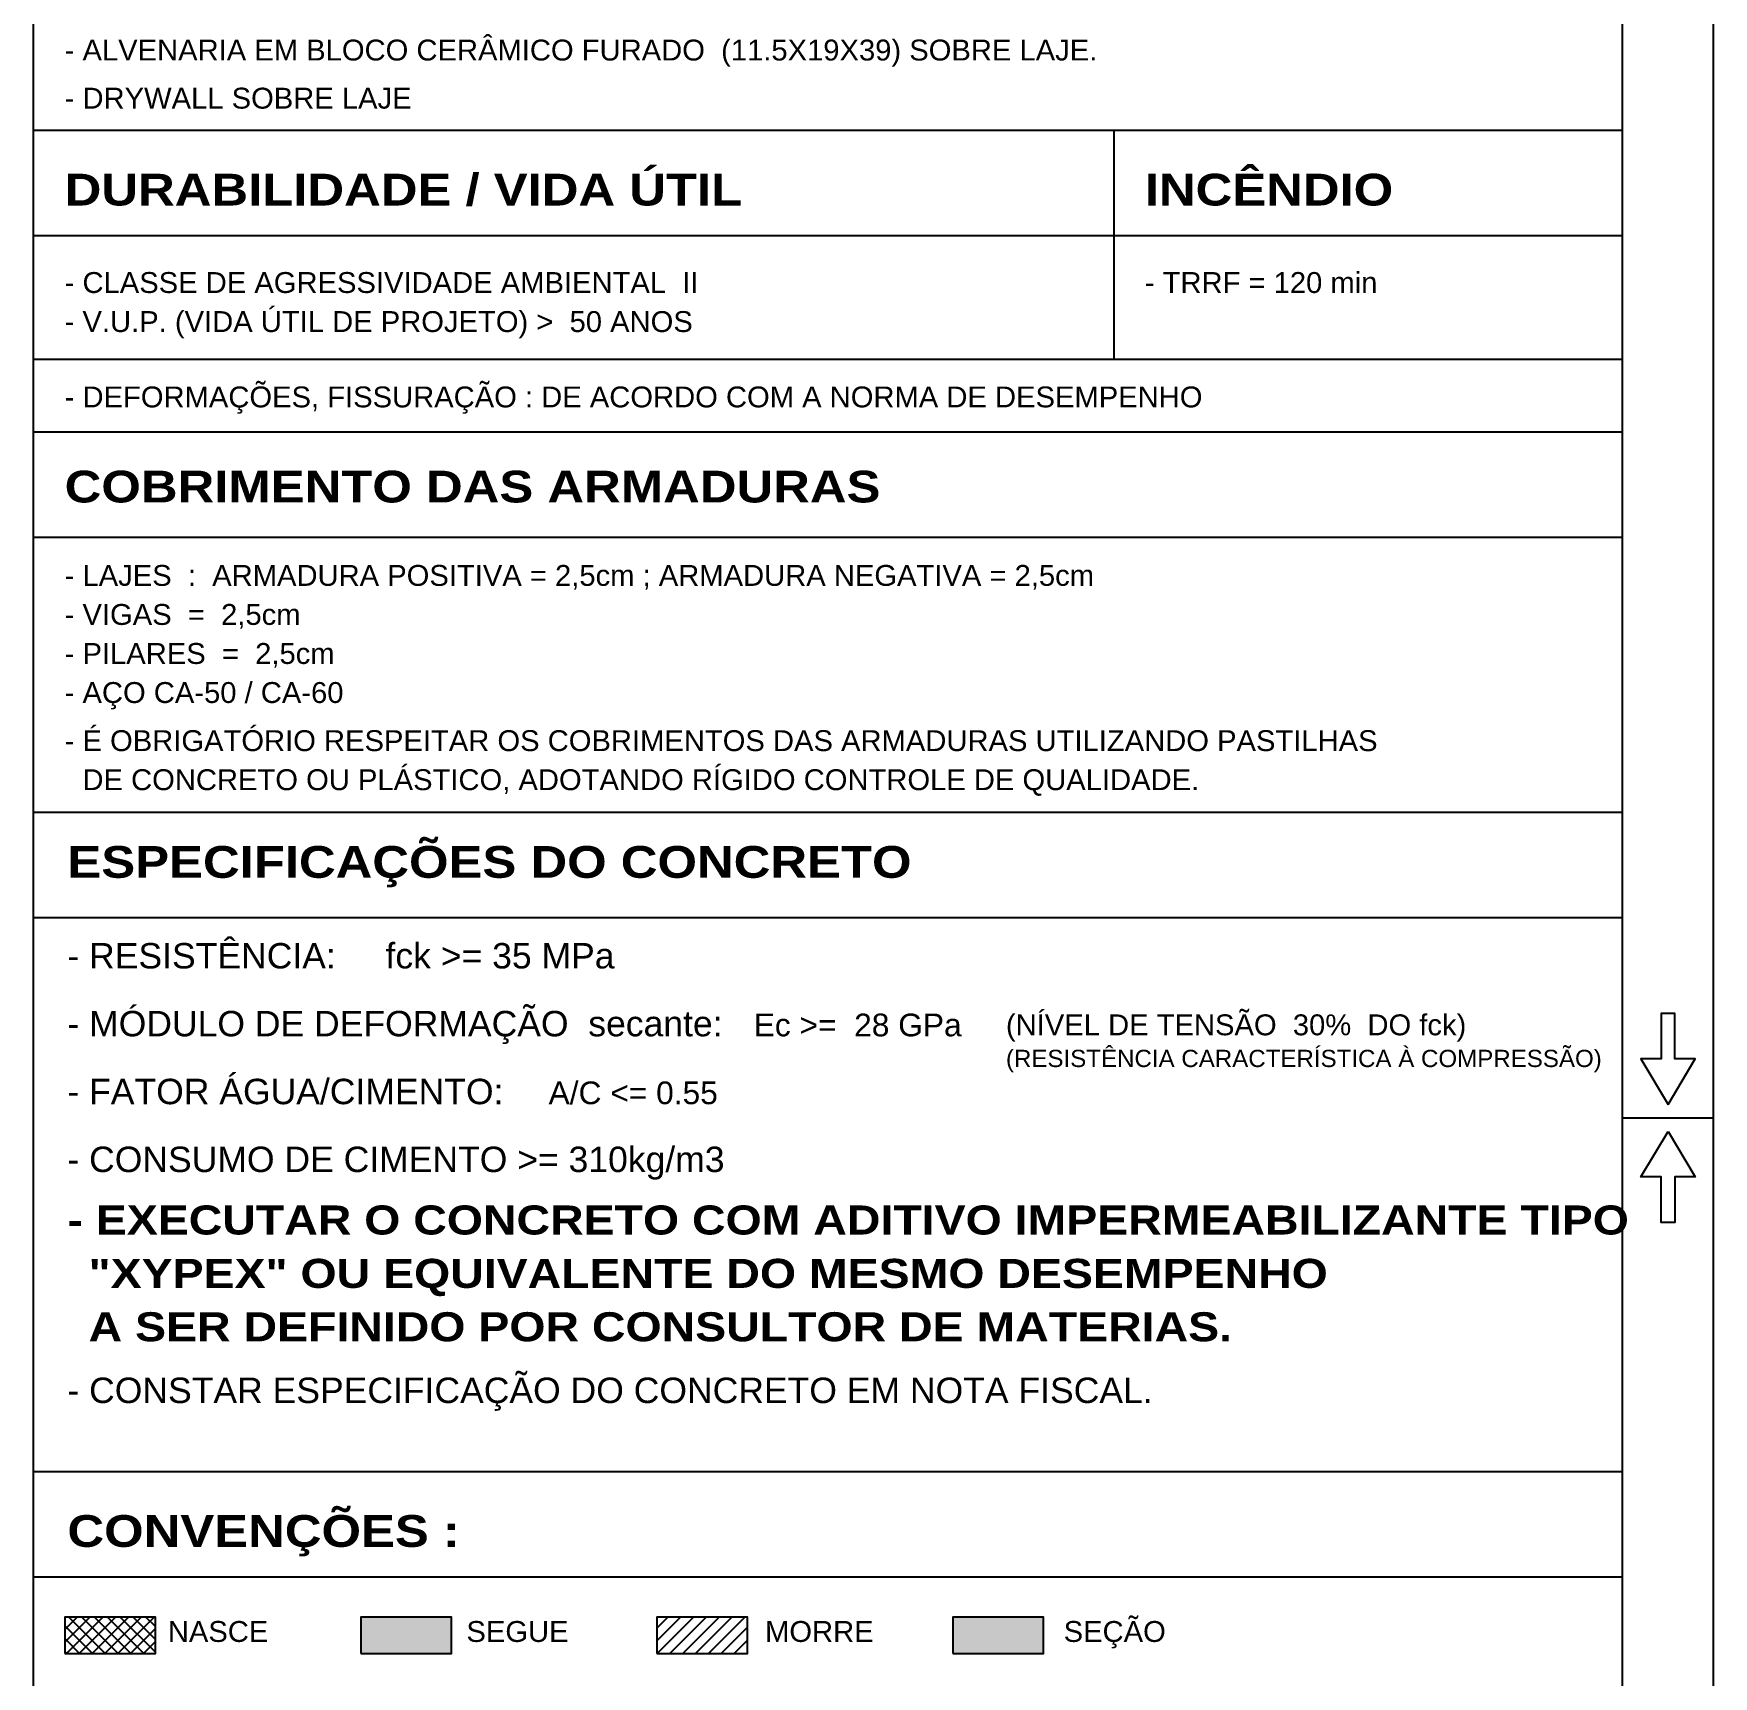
# Model space of a CAD drawing. Extents: x 0 to 5945, y 0 to 4205.
# Drawn here: x 5020 to 5945, y 1179 to 2083 of the extents above; entities that cross this region are included whole.
import ezdxf

# ---------------------------------------------------------------- set-up
doc = ezdxf.new("R2010")
doc.units = 0
doc.header["$MEASUREMENT"] = 0
for name, color, linetype in [('MTH-179', 1, 'CONTINUOUS'), ('MTH-18', 1, 'CONTINUOUS'), ('MTH-226', 6, 'CONTINUOUS'), ('MTH-230', 1, 'CONTINUOUS'), ('MTH-HACHURA-PILAR', 1, 'CONTINUOUS'), ('MTH-LINHA-SEÇÃO', 16, 'CONTINUOUS'), ('MTH-MARGEM', 5, 'CONTINUOUS'), ('MTH-PILAR-MORRE', 5, 'CONTINUOUS'), ('MTH-PILAR-NASCE', 5, 'CONTINUOUS'), ('MTH-PILAR-SEGUE', 5, 'CONTINUOUS'), ('MTH-SOMBRA21', 150, 'CONTINUOUS'), ('MTH-SOMBRA25', 253, 'CONTINUOUS'), ('MTH-TXT-NEGRITO', 5, 'CONTINUOUS'), ('MTH-TXT-NOTAS', 3, 'CONTINUOUS')]:
    doc.layers.add(name, color=color, linetype=linetype)
doc.styles.add('TQS_ARIAL', font='arial.ttf')
doc.styles.add('TQS_ARIAL_BLACK', font='ariblk.ttf')

msp = doc.modelspace()

# ---------------------------------------------------------------- linework, layer by layer
at = {"layer": 'MTH-179', "linetype": 'Continuous'}
for p, q in [((5945.00051, -0.001759), (5945.00051, 4204.998729)), ((5895.00051, 1486.248241), (5945.00051, 1486.248241))]:
    msp.add_line(p, q, dxfattribs=at)
for points in [[(5920.00051, 1493.748241), (5935.00051, 1518.748241), (5923.75051, 1518.748241), (5923.75051, 1543.748241), (5916.25051, 1543.748241), (5916.25051, 1518.748241), (5905.00051, 1518.748241), (5920.00051, 1493.748241)], [(5920.00051, 1478.748241), (5935.00051, 1453.748241), (5923.75051, 1453.748241), (5923.75051, 1428.748241), (5916.25051, 1428.748241), (5916.25051, 1453.748241), (5905.00051, 1453.748241), (5920.00051, 1478.748241)]]:
    msp.add_lwpolyline(points, dxfattribs=at)
at = {"layer": 'MTH-18', "linetype": 'Continuous'}
for p, q in [((5020.000511, 1972.205527), (5895.00051, 1972.205527)), ((5020.00051, 1805.996769), (5895.00051, 1805.996769)), ((5020.000437, 1596.674337), (5895.000437, 1596.674337)), ((5020.000616, 1233.543271), (5895.000515, 1233.543271))]:
    msp.add_line(p, q, dxfattribs=at)
at = {"layer": 'MTH-226', "linetype": 'Continuous'}
for p, q in [((5020.00051, 2030.205527), (5895.00051, 2030.205527)), ((5614.779206, 2030.205527), (5614.779206, 1904.047704)), ((5020.000484, 1904.047704), (5895.000484, 1904.047704)), ((5020.00051, 1863.996769), (5895.00051, 1863.996769)), ((5020.00051, 1654.674337), (5895.00051, 1654.674337)), ((5020.000616, 1291.543271), (5895.000515, 1291.543271))]:
    msp.add_line(p, q, dxfattribs=at)
at = {"layer": 'MTH-230', "linetype": 'Continuous'}
msp.add_line((5020.000506, 49.998241), (5020.000506, 4154.998729), dxfattribs=at)
at = {"layer": 'MTH-HACHURA-PILAR', "linetype": 'Continuous'}
for p, q in [((5037.109933, 1197.520111), (5050.972308, 1211.382486)), ((5037.109933, 1204.591179), (5043.90124, 1211.382486)), ((5037.109933, 1206.642945), (5052.37088, 1191.381998)), ((5038.042888, 1191.381998), (5058.043376, 1211.382486)), ((5039.441459, 1211.382486), (5059.441948, 1191.381998)), ((5045.113955, 1191.381998), (5065.114444, 1211.382486)), ((5046.512527, 1211.382486), (5066.513015, 1191.381998)), ((5052.185023, 1191.381998), (5072.185512, 1211.382486)), ((5053.583595, 1211.382486), (5073.584083, 1191.381998)), ((5059.256091, 1191.381998), (5079.256579, 1211.382486)), ((5060.654663, 1211.382486), (5080.655151, 1191.381998)), ((5066.327159, 1191.381998), (5086.327647, 1211.382486)), ((5067.725731, 1211.382486), (5087.109933, 1191.998284)), ((5073.398227, 1191.381998), (5087.109933, 1205.093704)), ((5074.796798, 1211.382486), (5087.109933, 1199.069352)), ((5081.867866, 1211.382486), (5087.109933, 1206.14042)), ((5363.109933, 1198.250992), (5376.241428, 1211.382486)), ((5363.109933, 1205.32206), (5369.17036, 1211.382486)), ((5363.312007, 1191.381998), (5383.312495, 1211.382486)), ((5370.383075, 1191.381998), (5390.383563, 1211.382486)), ((5377.454143, 1191.381998), (5397.454631, 1211.382486)), ((5384.52521, 1191.381998), (5404.525699, 1211.382486)), ((5391.596278, 1191.381998), (5411.596767, 1211.382486)), ((5398.667346, 1191.381998), (5413.109933, 1205.824585)), ((5037.109933, 1199.571877), (5045.299812, 1191.381998)), ((5080.469295, 1191.381998), (5087.109933, 1198.022636)), ((5405.738414, 1191.381998), (5413.109933, 1198.753517)), ((5037.109933, 1192.500809), (5038.228744, 1191.381998)), ((5412.809482, 1191.381998), (5413.109933, 1191.682449))]:
    msp.add_line(p, q, dxfattribs=at)
at = {"layer": 'MTH-LINHA-SEÇÃO', "linetype": 'Continuous'}
msp.add_lwpolyline([(5526.109933, 1191.381998), (5576.109933, 1191.381998), (5576.109933, 1211.382486), (5526.109933, 1211.382486), (5526.109933, 1191.381998)], dxfattribs=at)
at = {"layer": 'MTH-MARGEM', "linetype": 'Continuous'}
msp.add_line((5895.00051, 49.998195), (5895.00051, 4154.998729), dxfattribs=at)
at = {"layer": 'MTH-PILAR-MORRE', "linetype": 'Continuous'}
msp.add_lwpolyline([(5363.109933, 1191.381998), (5413.109933, 1191.381998), (5413.109933, 1211.382486), (5363.109933, 1211.382486), (5363.109933, 1191.381998)], dxfattribs=at)
at = {"layer": 'MTH-PILAR-NASCE', "linetype": 'Continuous'}
msp.add_lwpolyline([(5037.109933, 1191.381998), (5087.109933, 1191.381998), (5087.109933, 1211.382486), (5037.109933, 1211.382486), (5037.109933, 1191.381998)], dxfattribs=at)
at = {"layer": 'MTH-PILAR-SEGUE', "linetype": 'Continuous'}
msp.add_lwpolyline([(5200.109933, 1191.381998), (5250.109933, 1191.381998), (5250.109933, 1211.382486), (5200.109933, 1211.382486), (5200.109933, 1191.381998)], dxfattribs=at)
at = {"layer": 'MTH-SOMBRA21', "linetype": 'Continuous'}
for points in [[(5526.109933, 1191.381998), (5576.109933, 1191.381998), (5576.109933, 1211.382486)], [(5526.109933, 1191.381998), (5576.109933, 1211.382486), (5526.109933, 1211.382486)], [(5526.109933, 1191.381998), (5526.109933, 1211.382486), (5526.109933, 1191.381998)]]:
    msp.add_solid(points, dxfattribs=at)
at = {"layer": 'MTH-SOMBRA25', "linetype": 'Continuous'}
for points in [[(5200.109933, 1191.381998), (5250.109933, 1191.381998), (5250.109933, 1211.382486)], [(5200.109933, 1191.381998), (5250.109933, 1211.382486), (5200.109933, 1211.382486)], [(5200.109933, 1191.381998), (5200.109933, 1211.382486), (5200.109933, 1191.381998)]]:
    msp.add_solid(points, dxfattribs=at)

# ---------------------------------------------------------------- texts
at = {"layer": 'MTH-TXT-NEGRITO', "linetype": 'Continuous', "style": 'TQS_ARIAL_BLACK'}
for s, height, p in [('DURABILIDADE / VIDA ÚTIL', 17.5, (5037.109886, 1988.705527)), ('INCÊNDIO', 17.5, (5631.888783, 1988.705527)), ('COBRIMENTO DAS ARMADURAS', 17.5, (5037.110087, 1825.179635)), ('ESPECIFICAÇÕES DO CONCRETO', 17.5, (5038.621981, 1618.483198)), ('- EXECUTAR O CONCRETO COM ADITIVO IMPERMEABILIZANTE TIPO', 16, (5038.621976, 1422.06019)), ('"XYPEX" OU EQUIVALENTE DO MESMO DESEMPENHO', 16, (5050.290077, 1392.66019)), ('A SER DEFINIDO POR CONSULTOR DE MATERIAS.', 16, (5050.290077, 1363.26019)), ('CONVENÇÕES :', 17.5, (5038.621985, 1250.043271))]:
    msp.add_text(s, height=height, dxfattribs=at).set_placement(p)
at = {"layer": 'MTH-TXT-NOTAS', "linetype": 'Continuous', "style": 'TQS_ARIAL'}
for s, height, p in [('- ALVENARIA EM BLOCO CERÂMICO FURADO  (11.5X19X39) SOBRE LAJE.', 11.5, (5037.109986, 2068.573072)), ('- DRYWALL SOBRE LAJE', 11.5, (5037.109986, 2042.073072)), ('- CLASSE DE AGRESSIVIDADE AMBIENTAL  II', 11.5, (5037.109886, 1940.547704)), ('- TRRF = 120 min', 11.5, (5631.888553, 1940.547704)), ('- V.U.P. (VIDA ÚTIL DE PROJETO) >  50 ANOS ', 11.5, (5037.109886, 1919.047704)), ('- DEFORMAÇÕES, FISSURAÇÃO : DE ACORDO COM A NORMA DE DESEMPENHO', 11.5, (5037.109859, 1877.547704)), ('- LAJES  :  ARMADURA POSITIVA = 2,5cm ; ARMADURA NEGATIVA = 2,5cm ', 11.5, (5037.109885, 1779.269549)), ('- VIGAS  =  2,5cm', 11.5, (5037.109885, 1757.769549)), ('- PILARES  =  2,5cm', 11.5, (5037.109885, 1736.269549)), ('- AÇO CA-50 / CA-60', 11.5, (5037.109885, 1714.769549)), ('- É OBRIGATÓRIO RESPEITAR OS COBRIMENTOS DAS ARMADURAS UTILIZANDO PASTILHAS', 11.5, (5037.109885, 1688.269549)), ('DE CONCRETO OU PLÁSTICO, ADOTANDO RÍGIDO CONTROLE DE QUALIDADE.', 11.5, (5046.897361, 1666.769549)), ('fck >= 35 MPa ', 14, (5213.804357, 1568.573089)), ('- MÓDULO DE DEFORMAÇÃO  secante:', 14, (5038.621903, 1531.201889)), ('(NÍVEL DE TENSÃO  30%  DO fck)', 11.5, (5555.42237, 1531.777551)), ('Ec >=  28 GPa', 12.5, (5416.525437, 1531.202479)), ('(RESISTÊNCIA CARACTERÍSTICA À COMPRESSÃO)', 9.5, (5555.42237, 1514.277551)), ('A/C <= 0.55', 12.5, (5303.595717, 1493.831585)), ('- CONSUMO DE CIMENTO >= 310kg/m3', 14, (5038.621976, 1456.46019)), ('- CONSTAR ESPECIFICAÇÃO DO CONCRETO EM NOTA FISCAL.', 14, (5038.621976, 1329.26019)), ('SEÇÃO', 11.500002, (5587.213449, 1197.710611)), ('NASCE', 11.500002, (5093.910714, 1197.710611)), ('SEGUE', 11.500002, (5258.344308, 1197.710611)), ('MORRE', 11.500002, (5422.777902, 1197.710611))]:
    msp.add_text(s, height=height, dxfattribs=at).set_placement(p)
for s, p in [('- RESISTÊNCIA:', (5038.621829, 1568.572708)), ('- FATOR ÁGUA/CIMENTO:', (5038.621976, 1493.83104))]:
    msp.add_text(s, height=14, rotation=0.000113, dxfattribs=at).set_placement(p)

doc.saveas('drawing.dxf')
